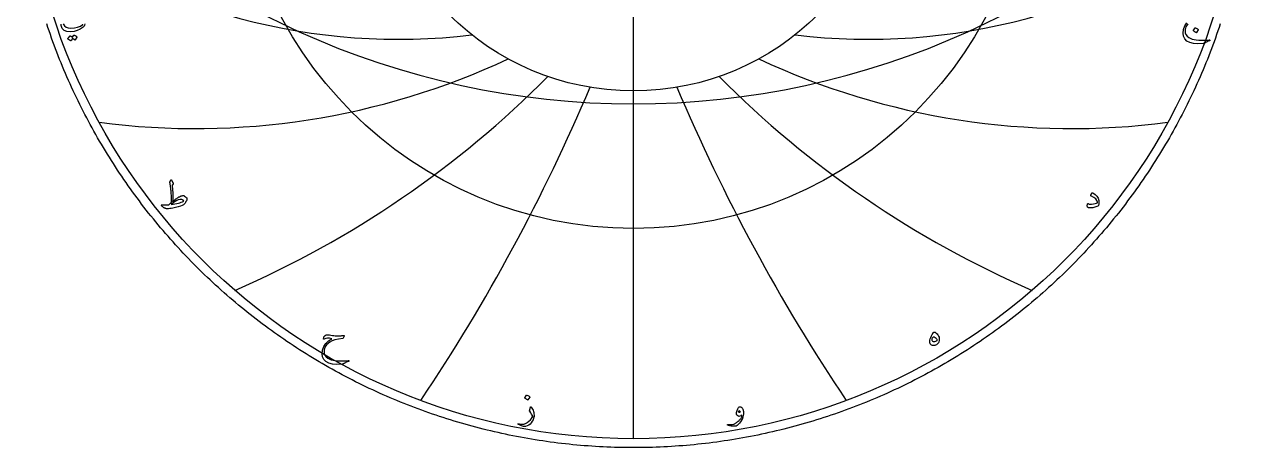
# Model space of a CAD drawing. Header units: millimetres. Extents: x -74 to 74, y -74 to 75.
# Drawn here: x -72.5 to 72.5, y -73.5 to -23.1 of the extents above; entities that cross this region are included whole.
import ezdxf

# ---------------------------------------------------------------- set-up
doc = ezdxf.new("R2010")
doc.units = ezdxf.units.MM
for name, color, linetype in [('CUT_OUTER', 1, 'Continuous'), ('ENGRAVE', 7, 'Continuous'), ('ENGRAVE_FINE', 8, 'Continuous'), ('TEXT', 5, 'Continuous')]:
    doc.layers.add(name, color=color, linetype=linetype)

msp = doc.modelspace()

# ---------------------------------------------------------------- linework, layer by layer
at = {"layer": 'CUT_OUTER'}
msp.add_lwpolyline([(69.7974, -23.058), (69.6546, -23.4858), (69.5092, -23.9127), (69.3612, -24.3388), (69.2106, -24.7639), (69.0573, -25.1881), (68.9014, -25.6114), (68.743, -26.0337), (68.582, -26.455), (68.4184, -26.8753), (68.2522, -27.2946), (68.0834, -27.7129), (67.9121, -28.1301), (67.7382, -28.5463), (67.5618, -28.9614), (67.3828, -29.3754), (67.2013, -29.7883), (67.0172, -30.2001), (66.8307, -30.6107), (66.6416, -31.0202), (66.45, -31.4285), (66.2559, -31.8356), (66.0593, -32.2416), (65.8602, -32.6463), (65.6587, -33.0498), (65.4547, -33.4521), (65.2482, -33.853), (65.0392, -34.2528), (64.8278, -34.6512), (64.614, -35.0483), (64.3977, -35.4441), (64.179, -35.8386), (63.9579, -36.2317), (63.7344, -36.6235), (63.5085, -37.0138), (63.2802, -37.4028), (63.0495, -37.7904), (62.8164, -38.1766), (62.581, -38.5613), (62.3432, -38.9445), (62.1031, -39.3263), (61.8606, -39.7067), (61.6158, -40.0855), (61.3687, -40.4628), (61.1193, -40.8386), (60.8675, -41.2128), (60.6135, -41.5855), (60.3572, -41.9567), (60.0986, -42.3262), (59.8378, -42.6942), (59.5747, -43.0605), (59.3093, -43.4253), (59.0418, -43.7884), (58.772, -44.1498), (58.5, -44.5096), (58.2258, -44.8677), (57.9494, -45.2241), (57.6708, -45.5789), (57.39, -45.9319), (57.1071, -46.2831), (56.8221, -46.6327), (56.5349, -46.9804), (56.2455, -47.3264), (55.9541, -47.6707), (55.6605, -48.0131), (55.3649, -48.3537), (55.0671, -48.6925), (54.7673, -49.0295), (54.4655, -49.3646), (54.1615, -49.6979), (53.8556, -50.0293), (53.5476, -50.3588), (53.2376, -50.6864), (52.9256, -51.0121), (52.6116, -51.3359), (52.2956, -51.6577), (51.9777, -51.9777), (51.6577, -52.2956), (51.3359, -52.6116), (51.0121, -52.9256), (50.6864, -53.2376), (50.3588, -53.5476), (50.0293, -53.8556), (49.6979, -54.1615), (49.3646, -54.4655), (49.0295, -54.7673), (48.6925, -55.0671), (48.3537, -55.3649), (48.0131, -55.6605), (47.6707, -55.9541), (47.3264, -56.2455), (46.9804, -56.5349), (46.6327, -56.8221), (46.2831, -57.1071), (45.9319, -57.39), (45.5789, -57.6708), (45.2241, -57.9494), (44.8677, -58.2258), (44.5096, -58.5), (44.1498, -58.772), (43.7884, -59.0418), (43.4253, -59.3093), (43.0605, -59.5747), (42.6942, -59.8378), (42.3262, -60.0986), (41.9567, -60.3572), (41.5855, -60.6135), (41.2128, -60.8675), (40.8386, -61.1193), (40.4628, -61.3687), (40.0855, -61.6158), (39.7067, -61.8606), (39.3263, -62.1031), (38.9445, -62.3432), (38.5613, -62.581), (38.1766, -62.8164), (37.7904, -63.0495), (37.4028, -63.2802), (37.0138, -63.5085), (36.6235, -63.7344), (36.2317, -63.9579), (35.8386, -64.179), (35.4441, -64.3977), (35.0483, -64.614), (34.6512, -64.8278), (34.2528, -65.0392), (33.853, -65.2482), (33.4521, -65.4547), (33.0498, -65.6587), (32.6463, -65.8602), (32.2416, -66.0593), (31.8356, -66.2559), (31.4285, -66.45), (31.0202, -66.6416), (30.6107, -66.8307), (30.2001, -67.0172), (29.7883, -67.2013), (29.3754, -67.3828), (28.9614, -67.5618), (28.5463, -67.7382), (28.1301, -67.9121), (27.7129, -68.0834), (27.2946, -68.2522), (26.8753, -68.4184), (26.455, -68.582), (26.0337, -68.743), (25.6114, -68.9014), (25.1881, -69.0573), (24.7639, -69.2106), (24.3388, -69.3612), (23.9127, -69.5092), (23.4858, -69.6546), (23.058, -69.7974), (22.6293, -69.9376), (22.1997, -70.0751), (21.7693, -70.21), (21.3381, -70.3423), (20.9061, -70.4719), (20.4733, -70.5988), (20.0397, -70.7231), (19.6054, -70.8448), (19.1703, -70.9637), (18.7345, -71.08), (18.298, -71.1936), (17.8609, -71.3046), (17.423, -71.4128), (16.9845, -71.5184), (16.5454, -71.6213), (16.1056, -71.7214), (15.6652, -71.8189), (15.2242, -71.9137), (14.7827, -72.0057), (14.3406, -72.0951), (13.898, -72.1817), (13.4548, -72.2656), (13.0111, -72.3468), (12.567, -72.4253), (12.1224, -72.501), (11.6773, -72.5741), (11.2317, -72.6443), (10.7858, -72.7119), (10.3394, -72.7767), (9.8927, -72.8388), (9.4456, -72.8981), (8.9981, -72.9547), (8.5503, -73.0085), (8.1022, -73.0596), (7.6537, -73.108), (7.205, -73.1535), (6.756, -73.1964), (6.3067, -73.2364), (5.8573, -73.2738), (5.4075, -73.3083), (4.9576, -73.3401), (4.5075, -73.3692), (4.0573, -73.3954), (3.6068, -73.419), (3.1563, -73.4397), (2.7056, -73.4577), (2.2548, -73.4729), (1.804, -73.4854), (1.353, -73.495), (0.9021, -73.502), (0.451, -73.5061), (0, -73.5075), (-0.451, -73.5061), (-0.9021, -73.502), (-1.353, -73.495), (-1.804, -73.4854), (-2.2548, -73.4729), (-2.7056, -73.4577), (-3.1563, -73.4397), (-3.6068, -73.419), (-4.0573, -73.3954), (-4.5075, -73.3692), (-4.9576, -73.3401), (-5.4075, -73.3083), (-5.8573, -73.2738), (-6.3067, -73.2364), (-6.756, -73.1964), (-7.205, -73.1535), (-7.6537, -73.108), (-8.1022, -73.0596), (-8.5503, -73.0085), (-8.9981, -72.9547), (-9.4456, -72.8981), (-9.8927, -72.8388), (-10.3394, -72.7767), (-10.7858, -72.7119), (-11.2317, -72.6443), (-11.6773, -72.5741), (-12.1224, -72.501), (-12.567, -72.4253), (-13.0111, -72.3468), (-13.4548, -72.2656), (-13.898, -72.1817), (-14.3406, -72.0951), (-14.7827, -72.0057), (-15.2242, -71.9137), (-15.6652, -71.8189), (-16.1056, -71.7214), (-16.5454, -71.6213), (-16.9845, -71.5184), (-17.423, -71.4128), (-17.8609, -71.3046), (-18.298, -71.1936), (-18.7345, -71.08), (-19.1703, -70.9637), (-19.6054, -70.8448), (-20.0397, -70.7231), (-20.4733, -70.5988), (-20.9061, -70.4719), (-21.3381, -70.3423), (-21.7693, -70.21), (-22.1997, -70.0751), (-22.6293, -69.9376), (-23.058, -69.7974), (-23.4858, -69.6546), (-23.9127, -69.5092), (-24.3388, -69.3612), (-24.7639, -69.2106), (-25.1881, -69.0573), (-25.6114, -68.9014), (-26.0337, -68.743), (-26.455, -68.582), (-26.8753, -68.4184), (-27.2946, -68.2522), (-27.7129, -68.0834), (-28.1301, -67.9121), (-28.5463, -67.7382), (-28.9614, -67.5618), (-29.3754, -67.3828), (-29.7883, -67.2013), (-30.2001, -67.0172), (-30.6107, -66.8307), (-31.0202, -66.6416), (-31.4285, -66.45), (-31.8356, -66.2559), (-32.2416, -66.0593), (-32.6463, -65.8602), (-33.0498, -65.6587), (-33.4521, -65.4547), (-33.853, -65.2482), (-34.2528, -65.0392), (-34.6512, -64.8278), (-35.0483, -64.614), (-35.4441, -64.3977), (-35.8386, -64.179), (-36.2317, -63.9579), (-36.6235, -63.7344), (-37.0138, -63.5085), (-37.4028, -63.2802), (-37.7904, -63.0495), (-38.1766, -62.8164), (-38.5613, -62.581), (-38.9445, -62.3432), (-39.3263, -62.1031), (-39.7067, -61.8606), (-40.0855, -61.6158), (-40.4628, -61.3687), (-40.8386, -61.1193), (-41.2128, -60.8675), (-41.5855, -60.6135), (-41.9567, -60.3572), (-42.3262, -60.0986), (-42.6942, -59.8378), (-43.0605, -59.5747), (-43.4253, -59.3093), (-43.7884, -59.0418), (-44.1498, -58.772), (-44.5096, -58.5), (-44.8677, -58.2258), (-45.2241, -57.9494), (-45.5789, -57.6708), (-45.9319, -57.39), (-46.2831, -57.1071), (-46.6327, -56.8221), (-46.9804, -56.5349), (-47.3264, -56.2455), (-47.6707, -55.9541), (-48.0131, -55.6605), (-48.3537, -55.3649), (-48.6925, -55.0671), (-49.0295, -54.7673), (-49.3646, -54.4655), (-49.6979, -54.1615), (-50.0293, -53.8556), (-50.3588, -53.5476), (-50.6864, -53.2376), (-51.0121, -52.9256), (-51.3359, -52.6116), (-51.6577, -52.2956), (-51.9777, -51.9777), (-52.2956, -51.6577), (-52.6116, -51.3359), (-52.9256, -51.0121), (-53.2376, -50.6864), (-53.5476, -50.3588), (-53.8556, -50.0293), (-54.1615, -49.6979), (-54.4655, -49.3646), (-54.7673, -49.0295), (-55.0671, -48.6925), (-55.3649, -48.3537), (-55.6605, -48.0131), (-55.9541, -47.6707), (-56.2455, -47.3264), (-56.5349, -46.9804), (-56.8221, -46.6327), (-57.1071, -46.2831), (-57.39, -45.9319), (-57.6708, -45.5789), (-57.9494, -45.2241), (-58.2258, -44.8677), (-58.5, -44.5096), (-58.772, -44.1498), (-59.0418, -43.7884), (-59.3093, -43.4253), (-59.5747, -43.0605), (-59.8378, -42.6942), (-60.0986, -42.3262), (-60.3572, -41.9567), (-60.6135, -41.5855), (-60.8675, -41.2128), (-61.1193, -40.8386), (-61.3687, -40.4628), (-61.6158, -40.0855), (-61.8606, -39.7067), (-62.1031, -39.3263), (-62.3432, -38.9445), (-62.581, -38.5613), (-62.8164, -38.1766), (-63.0495, -37.7904), (-63.2802, -37.4028), (-63.5085, -37.0138), (-63.7344, -36.6235), (-63.9579, -36.2317), (-64.179, -35.8386), (-64.3977, -35.4441), (-64.614, -35.0483), (-64.8278, -34.6512), (-65.0392, -34.2528), (-65.2482, -33.853), (-65.4547, -33.4521), (-65.6587, -33.0498), (-65.8602, -32.6463), (-66.0593, -32.2416), (-66.2559, -31.8356), (-66.45, -31.4285), (-66.6416, -31.0202), (-66.8307, -30.6107), (-67.0172, -30.2001), (-67.2013, -29.7883), (-67.3828, -29.3754), (-67.5618, -28.9614), (-67.7382, -28.5463), (-67.9121, -28.1301), (-68.0834, -27.7129), (-68.2522, -27.2946), (-68.4184, -26.8753), (-68.582, -26.455), (-68.743, -26.0337), (-68.9014, -25.6114), (-69.0573, -25.1881), (-69.2106, -24.7639), (-69.3612, -24.3388), (-69.5092, -23.9127), (-69.6546, -23.4858), (-69.7974, -23.058)], dxfattribs=at)
at = {"layer": 'ENGRAVE'}
for points in [[(0, -72.45), (0, 72.45)], [(0, -72.45), (0, -31.0439)]]:
    msp.add_lwpolyline(points, dxfattribs=at)
for radius in [72.45, 47.425, 31.0439]:
    msp.add_circle((0, 0), radius, dxfattribs=at)
for centre, radius, start, end in [((-27.9379, 48.3899), 73.2888, 233.336387, 276.831602), ((27.9379, 48.3899), 73.2888, 263.168398, 306.663613), ((-52.1256, 52.1256), 87.6543, 262.507277, 295.128689), ((52.1256, 52.1256), 87.6543, 244.871311, 277.492723), ((-95.0421, 54.8726), 119.5539, 293.478679, 315.226287), ((95.0421, 54.8726), 119.5539, 224.773713, 246.521321), ((-211.0577, 56.5527), 223.5904, 326.181449, 337.055252), ((211.0577, 56.5527), 223.5904, 202.944748, 213.818551)]:
    msp.add_arc(centre, radius, start, end, dxfattribs=at)
at = {"layer": 'ENGRAVE_FINE'}
msp.add_arc((0, 63.7549), 96.3492, 221.240592, 318.759408, dxfattribs=at)
at = {"layer": 'TEXT'}
for points in [[(-65.2467, -23.0634), (-65.2795, -23.212), (-65.3495, -23.3422), (-65.4566, -23.4542), (-65.7968, -23.6864), (-66.1593, -23.8575), (-66.5441, -23.9675), (-66.9511, -24.0163), (-67.3956, -23.9855), (-67.7281, -23.8518), (-67.9486, -23.6153), (-68.0571, -23.2759), (-68.0634, -23.0897)], [(-67.8195, -23.0794), (-67.6852, -23.3045), (-67.4881, -23.4633), (-67.2282, -23.5559), (-66.9054, -23.5822), (-66.4918, -23.5493), (-66.1193, -23.4645), (-65.788, -23.3276), (-65.4977, -23.1388), (-65.4803, -23.1228)], [(65.9328, -23.078), (65.7, -23.4028), (65.5969, -23.7567), (65.6234, -24.1397), (65.704, -24.3471), (65.8405, -24.5305), (66.033, -24.6899), (66.2815, -24.8253), (66.4561, -24.8858), (66.6735, -24.935), (66.9337, -24.9727), (67.2367, -24.999), (67.3978, -25.0067), (67.5567, -25.0115), (67.7132, -25.0135), (67.8674, -25.0127), (68.0188, -25.0092), (68.1668, -25.0035), (68.3113, -24.9955), (68.4524, -24.9852), (68.4856, -24.983), (68.5119, -24.9852), (68.5313, -24.9921), (68.5439, -25.0035), (68.5507, -25.0175), (68.553, -25.0321), (68.5507, -25.0472), (68.5439, -25.0629), (68.5389, -25.0714), (68.533, -25.0784), (68.5263, -25.0839), (68.5187, -25.0881), (68.5106, -25.0916), (68.5022, -25.0955), (68.4934, -25.0996), (68.4844, -25.1041), (68.3528, -25.1461), (68.2365, -25.1898), (68.1357, -25.2352), (68.0503, -25.2823), (67.9956, -25.3163), (67.9457, -25.3452), (67.9007, -25.3689), (67.8606, -25.3874), (67.8259, -25.4017), (67.7972, -25.4126), (67.7745, -25.42), (67.7578, -25.424), (67.1328, -25.4471), (66.6015, -25.4023), (66.1639, -25.2895), (65.8199, -25.1086), (65.5714, -24.8607), (65.4246, -24.5511), (65.3795, -24.1797), (65.436, -23.7467), (65.5857, -23.3105), (65.8199, -22.9389)]]:
    msp.add_lwpolyline(points, dxfattribs=at)
for points in [[(-66.5626, -24.4185), (-66.5569, -24.4128), (-66.5489, -24.4094), (-66.5386, -24.4082), (-66.5261, -24.4094), (-66.4811, -24.4262), (-66.4375, -24.4448), (-66.3954, -24.4651), (-66.3547, -24.4871), (-66.3151, -24.5111), (-66.2764, -24.5374), (-66.2386, -24.5659), (-66.2016, -24.5968), (-66.1944, -24.6062), (-66.1913, -24.6162), (-66.1921, -24.6268), (-66.197, -24.6379), (-66.4164, -24.9852), (-66.4224, -24.9898), (-66.4312, -24.9898), (-66.4429, -24.9852), (-66.4575, -24.9761), (-66.4675, -24.9677), (-66.4838, -24.9561), (-66.5063, -24.9414), (-66.5352, -24.9235), (-66.5706, -24.9023), (-66.6129, -24.8773), (-66.662, -24.8486), (-66.718, -24.8161), (-66.8917, -25.0858), (-66.8997, -25.0941), (-66.91, -25.0961), (-66.9225, -25.0918), (-66.9374, -25.0812), (-66.9502, -25.0721), (-66.9705, -25.0584), (-66.9982, -25.0401), (-67.0334, -25.0172), (-67.0765, -24.9898), (-67.1282, -24.9578), (-67.1885, -24.9213), (-67.2573, -24.8801), (-67.2645, -24.8733), (-67.2676, -24.8664), (-67.2667, -24.8596), (-67.2619, -24.8527), (-67.0379, -24.5191), (-67.0322, -24.5134), (-67.0242, -24.5099), (-67.0139, -24.5088), (-67.0014, -24.5099), (-66.9631, -24.5224), (-66.926, -24.5368), (-66.89, -24.5532), (-66.8551, -24.5716), (-66.8214, -24.5918), (-66.7889, -24.6133), (-66.7574, -24.6363), (-66.7272, -24.6608)], [(66.8071, -23.5456), (66.8128, -23.5399), (66.8208, -23.5365), (66.8311, -23.5353), (66.8437, -23.5365), (66.9325, -23.5724), (67.0162, -23.6164), (67.0948, -23.6684), (67.1682, -23.7284), (67.1753, -23.7375), (67.1785, -23.7467), (67.1776, -23.7558), (67.1728, -23.765), (66.958, -24.1123), (66.95, -24.1206), (66.9397, -24.1226), (66.9271, -24.1183), (66.9123, -24.1077), (66.8994, -24.0986), (66.8791, -24.0849), (66.8514, -24.0666), (66.8163, -24.0438), (66.7731, -24.0163), (66.7214, -23.9843), (66.6612, -23.9478), (66.5923, -23.9066), (66.5832, -23.8998), (66.5786, -23.8929), (66.5786, -23.8861), (66.5832, -23.8792)], [(-55.1322, -41.8825), (-55.1105, -41.8328), (-55.0911, -41.7888), (-55.074, -41.7506), (-55.0591, -41.718), (-55.0468, -41.6914), (-55.0374, -41.6712), (-55.0308, -41.6572), (-55.0271, -41.6494), (-55.0194, -41.6394), (-55.01, -41.6323), (-54.9988, -41.628), (-54.986, -41.6266), (-54.9754, -41.6283), (-54.9666, -41.6334), (-54.9594, -41.642), (-54.954, -41.654), (-54.93, -41.7123), (-54.9083, -41.7637), (-54.8889, -41.8083), (-54.8717, -41.846), (-54.8619, -41.8625), (-54.8506, -41.8802), (-54.8379, -41.8991), (-54.8237, -41.9191), (-54.8079, -41.9402), (-54.79, -41.9625), (-54.7702, -41.9859), (-54.7483, -42.0105), (-54.7346, -42.0353), (-54.73, -42.0596), (-54.7346, -42.0833), (-54.7483, -42.1065), (-54.8352, -42.2207), (-54.8469, -42.2393), (-54.8546, -42.2584), (-54.8583, -42.2781), (-54.858, -42.2984), (-54.8134, -42.8014), (-54.7849, -43.2091), (-54.7723, -43.5213), (-54.7757, -43.7381), (-54.7805, -43.8191), (-54.7855, -43.8929), (-54.7907, -43.9596), (-54.7963, -44.0192), (-54.8022, -44.0719), (-54.8083, -44.118), (-54.8147, -44.1575), (-54.8214, -44.1905), (-54.6848, -44.086), (-54.5581, -43.9917), (-54.4414, -43.9078), (-54.3347, -43.8341), (-54.2383, -43.7704), (-54.1525, -43.7164), (-54.0772, -43.6721), (-54.0125, -43.6375), (-53.8974, -43.5861), (-53.7897, -43.5461), (-53.6894, -43.5176), (-53.5966, -43.5004), (-53.5475, -43.499), (-53.4961, -43.5084), (-53.4424, -43.5287), (-53.3864, -43.5598), (-53.2755, -43.6384), (-53.1944, -43.7141), (-53.143, -43.7869), (-53.1213, -43.8569), (-53.1227, -43.9349), (-53.1407, -44.0226), (-53.1753, -44.12), (-53.2264, -44.2271), (-53.2835, -44.3325), (-53.3361, -44.4202), (-53.3841, -44.4902), (-53.4275, -44.5425), (-53.5166, -44.6084), (-53.6697, -44.683), (-53.8868, -44.7661), (-54.1679, -44.8578), (-54.3246, -44.9032), (-54.4838, -44.9435), (-54.6456, -44.9786), (-54.81, -45.0086), (-54.9764, -45.0338), (-55.1442, -45.0543), (-55.3135, -45.0703), (-55.4841, -45.0818), (-55.5466, -45.0692), (-55.6058, -45.0543), (-55.662, -45.0372), (-55.7149, -45.0178), (-55.7654, -44.9961), (-55.8138, -44.9721), (-55.8602, -44.9458), (-55.9046, -44.9172), (-55.9826, -44.8601), (-56.0474, -44.803), (-56.0991, -44.7458), (-56.1377, -44.6887), (-56.1588, -44.6413), (-56.1628, -44.6087), (-56.1497, -44.591), (-56.1194, -44.5882), (-56.0339, -44.5983), (-55.9417, -44.6059), (-55.8431, -44.6109), (-55.7378, -44.6133), (-55.626, -44.6132), (-55.5076, -44.6104), (-55.3826, -44.6052), (-55.2511, -44.5973), (-54.9494, -44.3002), (-54.9438, -44.1808), (-54.9408, -44.0603), (-54.9404, -43.9386), (-54.9426, -43.8158), (-54.947, -43.6915), (-54.9534, -43.5655), (-54.9618, -43.4379), (-54.9723, -43.3085), (-54.984, -43.1804), (-54.9963, -43.0565), (-55.0091, -42.937), (-55.0225, -42.8217), (-55.036, -42.7105), (-55.0488, -42.6029), (-55.0611, -42.4991), (-55.0728, -42.399), (-55.0838, -42.3063), (-55.094, -42.2247), (-55.1032, -42.1543), (-55.1117, -42.095), (-55.1192, -42.0466), (-55.1259, -42.0088), (-55.1318, -41.9815), (-55.1368, -41.9648), (-55.1399, -41.9459), (-55.1402, -41.9259), (-55.1377, -41.9048), (-55.1322, -41.8825)], [(54.3918, -43.4821), (54.41, -43.4277), (54.4278, -43.3787), (54.4454, -43.3352), (54.4627, -43.297), (54.4794, -43.2641), (54.4952, -43.2359), (54.5102, -43.2126), (54.5244, -43.1942), (54.5464, -43.1765), (54.5712, -43.1691), (54.5989, -43.1719), (54.6295, -43.1851), (54.9, -43.3665), (55.1082, -43.577), (55.2542, -43.8166), (55.3379, -44.0854), (55.3496, -44.1623), (55.3573, -44.2374), (55.361, -44.3108), (55.3607, -44.3825), (55.3562, -44.4519), (55.347, -44.5185), (55.3333, -44.5822), (55.315, -44.643), (55.2988, -44.6756), (55.2773, -44.7047), (55.2508, -44.7304), (55.2191, -44.7527), (55.1099, -44.8061), (54.9974, -44.8521), (54.8814, -44.8907), (54.762, -44.9218), (54.6398, -44.9461), (54.5152, -44.9641), (54.3884, -44.9758), (54.2593, -44.9812), (54.1062, -44.9555), (54.0125, -44.8692), (53.9782, -44.7224), (54.0034, -44.515), (54.0119, -44.4925), (54.0239, -44.475), (54.0394, -44.4628), (54.0582, -44.4556), (54.0745, -44.4576), (54.0913, -44.4636), (54.1088, -44.4736), (54.1268, -44.4876), (54.1825, -44.5176), (54.2582, -44.5345), (54.3538, -44.5382), (54.4695, -44.5287), (54.7206, -44.4922), (54.9254, -44.451), (55.084, -44.4053), (55.1962, -44.3551), (55.2019, -44.3482), (55.2054, -44.3368), (55.2065, -44.3208), (55.2054, -44.3002), (55.1279, -44.0843), (54.978, -43.8935), (54.7555, -43.7278), (54.4604, -43.5873), (54.4218, -43.567), (54.3976, -43.5427), (54.3876, -43.5144), (54.3918, -43.4821)], [(-54.1542, -44.0214), (-54.331, -44.0949), (-54.5278, -44.21), (-54.7446, -44.3668), (-54.9814, -44.5653), (-54.7519, -44.5369), (-54.5341, -44.5019), (-54.328, -44.4603), (-54.1336, -44.4122), (-53.9512, -44.3581), (-53.7811, -44.2985), (-53.6233, -44.2335), (-53.4778, -44.1631), (-53.5766, -44.0411), (-53.7223, -43.9769), (-53.9148, -43.9703), (-54.1542, -44.0214)], [(-34.4214, -60.225), (-34.531, -60.4718), (-34.541, -60.488), (-34.5527, -60.5003), (-34.5662, -60.5086), (-34.5813, -60.5129), (-35.0883, -60.5929), (-35.5125, -60.6911), (-35.8539, -60.8077), (-36.1124, -60.9425), (-36.4749, -61.2381), (-36.7077, -61.5629), (-36.8108, -61.9168), (-36.7842, -62.2999), (-36.7037, -62.5073), (-36.5671, -62.6907), (-36.3746, -62.85), (-36.1261, -62.9854), (-35.9516, -63.046), (-35.7342, -63.0951), (-35.474, -63.1328), (-35.1709, -63.1591), (-35.0098, -63.1668), (-34.851, -63.1717), (-34.6944, -63.1737), (-34.5402, -63.1728), (-34.3888, -63.1694), (-34.2408, -63.1637), (-34.0963, -63.1557), (-33.9552, -63.1454), (-33.922, -63.1431), (-33.8958, -63.1454), (-33.8763, -63.1523), (-33.8638, -63.1637), (-33.8569, -63.1777), (-33.8546, -63.1922), (-33.8569, -63.2074), (-33.8638, -63.2231), (-33.8688, -63.2315), (-33.8746, -63.2385), (-33.8813, -63.2441), (-33.8889, -63.2482), (-33.897, -63.2518), (-33.9055, -63.2557), (-33.9142, -63.2598), (-33.9232, -63.2642), (-34.0549, -63.3062), (-34.1711, -63.3499), (-34.272, -63.3953), (-34.3574, -63.4425), (-34.4121, -63.4765), (-34.4619, -63.5053), (-34.5069, -63.529), (-34.547, -63.5476), (-34.5817, -63.5619), (-34.6104, -63.5727), (-34.6332, -63.5801), (-34.6499, -63.5841), (-35.2749, -63.6073), (-35.8062, -63.5624), (-36.2438, -63.4496), (-36.5877, -63.2688), (-36.8362, -63.0209), (-36.983, -62.7112), (-37.0281, -62.3399), (-36.9716, -61.9068), (-36.8219, -61.4707), (-36.5877, -61.099), (-36.2689, -60.792), (-35.8656, -60.5495), (-36.1512, -60.4949), (-36.4003, -60.482), (-36.6128, -60.5109), (-36.7888, -60.5814), (-36.8042, -60.5872), (-36.8185, -60.5906), (-36.8316, -60.5917), (-36.8436, -60.5906), (-36.8536, -60.5869), (-36.8608, -60.5803), (-36.865, -60.5709), (-36.8665, -60.5586), (-36.8602, -60.5018), (-36.8505, -60.4455), (-36.8373, -60.3898), (-36.8208, -60.3346), (-36.7625, -60.2275), (-36.67, -60.1484), (-36.5431, -60.0973), (-36.382, -60.0741), (-36.28, -60.075), (-36.1524, -60.0867), (-35.999, -60.1093), (-35.8199, -60.1427), (-35.6351, -60.1761), (-35.4645, -60.1987), (-35.3083, -60.2104), (-35.1663, -60.2113), (-35.098, -60.2083), (-35.0258, -60.2038), (-34.9495, -60.198), (-34.8692, -60.1907), (-34.785, -60.1817), (-34.6967, -60.1707), (-34.6045, -60.1577), (-34.5082, -60.1427), (-34.4531, -60.141), (-34.4202, -60.1541), (-34.4096, -60.1821), (-34.4214, -60.225)], [(35.6828, -59.7679), (35.7219, -59.7499), (35.7662, -59.7462), (35.8156, -59.7568), (35.8701, -59.7816), (36.0058, -59.8725), (36.1204, -59.9759), (36.2138, -60.0919), (36.286, -60.2204), (36.336, -60.3544), (36.3626, -60.4912), (36.3657, -60.6309), (36.3455, -60.7734), (36.3086, -60.9034), (36.2575, -61.0191), (36.1921, -61.1205), (36.1124, -61.2076), (36.0224, -61.2776), (35.9261, -61.3276), (35.8236, -61.3575), (35.7148, -61.3675), (35.5725, -61.3573), (35.4565, -61.3173), (35.3668, -61.2476), (35.3034, -61.1482), (35.2654, -61.0273), (35.252, -60.8888), (35.2631, -60.7326), (35.2989, -60.5586), (35.3568, -60.3781), (35.4348, -60.2067), (35.5328, -60.0444), (35.6508, -59.8913), (35.6548, -59.8842), (35.6576, -59.8719), (35.6593, -59.8545), (35.6599, -59.8319), (35.6613, -59.8073), (35.6656, -59.7885), (35.6728, -59.7754), (35.6828, -59.7679)], [(36.1169, -60.7505), (36.1361, -60.7266), (36.1387, -60.6957), (36.1247, -60.658), (36.0941, -60.6134), (35.9881, -60.498), (35.885, -60.4169), (35.7847, -60.3701), (35.6873, -60.3575), (35.6411, -60.3658), (35.5982, -60.3906), (35.5588, -60.4321), (35.5228, -60.49), (35.4939, -60.5526), (35.476, -60.6077), (35.4688, -60.6554), (35.4725, -60.6957), (35.5045, -60.7697), (35.5594, -60.8225), (35.6371, -60.8542), (35.7376, -60.8648), (35.8487, -60.8577), (35.949, -60.8362), (36.0384, -60.8005), (36.1169, -60.7505)], [(-12.711, -67.261), (-12.7053, -67.2553), (-12.6973, -67.2518), (-12.687, -67.2507), (-12.6744, -67.2518), (-12.5856, -67.2878), (-12.5019, -67.3318), (-12.4234, -67.3838), (-12.35, -67.4438), (-12.3428, -67.4529), (-12.3397, -67.4621), (-12.3405, -67.4712), (-12.3454, -67.4804), (-12.5602, -67.8277), (-12.5682, -67.836), (-12.5785, -67.838), (-12.591, -67.8337), (-12.6059, -67.8231), (-12.6187, -67.814), (-12.639, -67.8003), (-12.6667, -67.782), (-12.7019, -67.7591), (-12.745, -67.7317), (-12.7967, -67.6997), (-12.857, -67.6632), (-12.9258, -67.622), (-12.935, -67.6152), (-12.9395, -67.6083), (-12.9395, -67.6015), (-12.935, -67.5946)], [(-12.2448, -68.6823), (-12.2423, -68.6741), (-12.2391, -68.6675), (-12.2354, -68.6626), (-12.2311, -68.6595), (-12.2183, -68.6584), (-12.2026, -68.6641), (-12.184, -68.6766), (-12.1626, -68.6961), (-12.0792, -68.7952), (-12.0072, -68.9097), (-11.9466, -69.0397), (-11.8975, -69.1851), (-11.8592, -69.3416), (-11.8358, -69.4959), (-11.8272, -69.6478), (-11.8335, -69.7975), (-11.8741, -69.9946), (-11.9409, -70.1837), (-12.034, -70.3648), (-12.1534, -70.5379), (-12.2963, -70.6947), (-12.4596, -70.8224), (-12.6436, -70.9209), (-12.8481, -70.9904), (-12.903, -71.0021), (-12.9578, -71.0052), (-13.0127, -70.9998), (-13.0675, -70.9858), (-13.1939, -70.9417), (-13.308, -70.9007), (-13.4098, -70.8628), (-13.4994, -70.8281), (-13.5764, -70.7965), (-13.6405, -70.7681), (-13.6918, -70.7428), (-13.7302, -70.7207), (-13.7382, -70.7139), (-13.7439, -70.707), (-13.7473, -70.7001), (-13.7485, -70.6933), (-13.7476, -70.6844), (-13.745, -70.6761), (-13.7408, -70.6684), (-13.7348, -70.6613), (-13.7271, -70.6559), (-13.7176, -70.6533), (-13.7065, -70.6536), (-13.6936, -70.6567), (-13.6154, -70.6777), (-13.5405, -70.695), (-13.4691, -70.7086), (-13.4011, -70.7184), (-13.336, -70.7246), (-13.2732, -70.727), (-13.2126, -70.7257), (-13.1543, -70.7207), (-13.0962, -70.7114), (-13.0361, -70.6973), (-12.9739, -70.6783), (-12.9098, -70.6544), (-12.8437, -70.6254), (-12.7756, -70.591), (-12.7054, -70.5512), (-12.6333, -70.5059), (-12.4308, -70.3602), (-12.2574, -70.202), (-12.1132, -70.0312), (-11.998, -69.8478), (-11.9906, -69.8329), (-11.9866, -69.8158), (-11.986, -69.7964), (-11.9889, -69.7747), (-12.0369, -69.6464), (-12.1123, -69.5039), (-12.2151, -69.347), (-12.3454, -69.1759), (-12.3511, -69.1651), (-12.3545, -69.1554), (-12.3557, -69.1468), (-12.3545, -69.1394)], [(12.3157, -69.0708), (12.3991, -68.8772), (12.4894, -68.7395), (12.5865, -68.6578), (12.6904, -68.6321), (12.7556, -68.6435), (12.8184, -68.6778), (12.879, -68.7349), (12.9372, -68.8149), (12.9652, -68.8612), (12.9898, -68.9086), (13.0109, -68.9571), (13.0286, -69.0068), (13.0438, -69.058), (13.0572, -69.1108), (13.0689, -69.1654), (13.0789, -69.2216), (13.0883, -69.347), (13.0801, -69.4947), (13.0541, -69.6647), (13.0104, -69.8569), (12.9458, -70.056), (12.8573, -70.2465), (12.7447, -70.4285), (12.6082, -70.6019), (12.4651, -70.753), (12.3374, -70.8635), (12.2251, -70.9335), (12.1283, -70.9629), (12.0295, -70.9681), (11.9158, -70.9652), (11.7872, -70.9544), (11.6438, -70.9355), (11.5711, -70.9237), (11.5039, -70.911), (11.442, -70.8974), (11.3856, -70.883), (11.3343, -70.8682), (11.2879, -70.8538), (11.2464, -70.8397), (11.2097, -70.8258), (11.188, -70.8138), (11.1731, -70.8007), (11.1651, -70.7864), (11.164, -70.771), (11.1711, -70.7556), (11.1834, -70.7458), (11.2008, -70.7418), (11.2234, -70.7436), (11.3996, -70.7607), (11.5719, -70.7618), (11.7401, -70.747), (11.9043, -70.7161), (11.9551, -70.7004), (12.0112, -70.6761), (12.0727, -70.6433), (12.1397, -70.6019), (12.2121, -70.5519), (12.29, -70.4933), (12.3732, -70.4262), (12.4619, -70.3505), (12.5488, -70.2722), (12.6265, -70.1974), (12.695, -70.126), (12.7544, -70.058), (12.8044, -69.9932), (12.8447, -69.9312), (12.8753, -69.8721), (12.8961, -69.8158), (12.8841, -69.7307), (12.871, -69.6673), (12.8567, -69.6255), (12.8413, -69.6056), (12.7484, -69.715), (12.6436, -69.7735), (12.5268, -69.7812), (12.3979, -69.7381), (12.2917, -69.645), (12.2426, -69.5027), (12.2506, -69.3113), (12.3157, -69.0708)], [(12.7316, -69.2399), (12.6642, -69.1582), (12.5945, -69.128), (12.5225, -69.1491), (12.4482, -69.2216), (12.5088, -69.2708), (12.5762, -69.2902), (12.6505, -69.2799), (12.7316, -69.2399)]]:
    msp.add_lwpolyline(points, close=True, dxfattribs=at)

doc.saveas('drawing.dxf')
